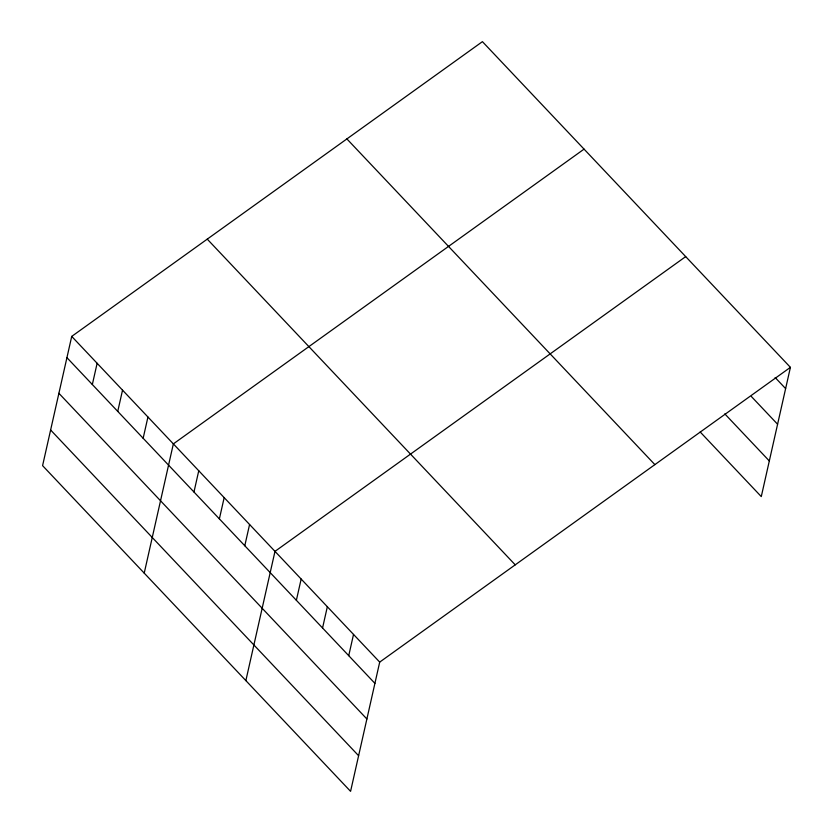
<?xml version="1.0" encoding="UTF-8"?>
<svg xmlns="http://www.w3.org/2000/svg" width="833" height="833" viewBox="0 0 833 833"><rect width="100%" height="100%" fill="white"/><g stroke="black" fill="none" stroke-linecap="round" stroke-linejoin="round"><path stroke-width="1.25" d="M71.721 336.407L42.587 465.647L350.578 791.35L379.702 662.11L790.413 367.353L482.422 41.65L71.721 336.407L379.702 662.11M92.338 384.523L97.128 363.282M117.745 411.398L122.534 390.146M143.151 438.262L147.941 417.021M144.224 573.125L173.347 443.895L584.058 149.128M193.974 492.011L198.754 470.76M219.381 518.876L224.171 497.634M244.787 545.75L249.577 524.509M245.86 680.613L274.984 551.373L685.694 256.616M296.371 600.301L301.161 579.06M322.558 627.988L327.338 606.747M348.735 655.675L353.525 634.434M790.413 367.353L761.279 496.593L700.199 431.994M775.148 377.526L785.623 388.605M751.408 396.55L777.585 424.236M724.814 413.886L769.317 460.951M346.892 138.924L654.873 464.627M207.25 239.133L515.231 564.847M66.932 357.659L374.912 683.362M58.893 393.291L366.884 718.994M50.626 430.005L358.606 755.718"/></g></svg>
